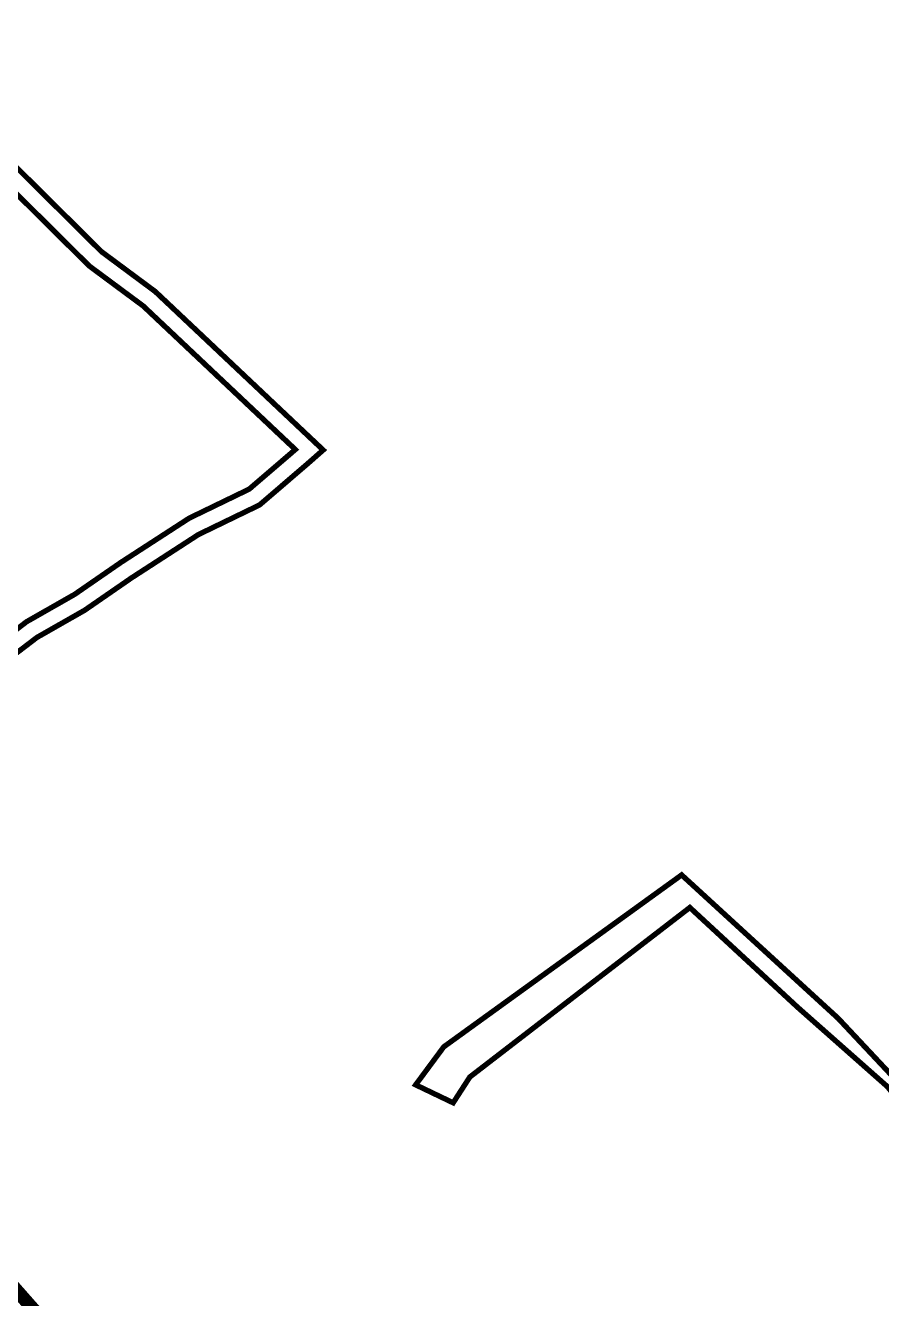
# Model space of a CAD drawing. Header units: metres. Extents: x 561401 to 594056, y 8460144 to 8508504.
# Drawn here: x 570215.52 to 570247.47, y 8473091.63 to 8473139.13 of the extents above; entities that cross this region are included whole.
import ezdxf

# ---------------------------------------------------------------- set-up
doc = ezdxf.new("R2010")
doc.units = ezdxf.units.M
doc.layers.add('1.1. DERECHO DE VIA', color=230, linetype='Continuous')
doc.layers.add('1.7 PIRCA DE PIEDRA', color=8, linetype='Continuous')

msp = doc.modelspace()

# ---------------------------------------------------------------- linework, layer by layer
at = {"layer": '1.1. DERECHO DE VIA', "color": 230, "linetype": 'Continuous', "lineweight": 40, "ltscale": 0.2, "const_width": 0.5}
msp.add_lwpolyline([(570218.616, 8473150.36), (570205.595, 8473135.255), (570201.69, 8473115.97), (570209.805, 8473098.044), (570223.03, 8473083.041), (570236.255, 8473068.038), (570249.481, 8473053.035), (570262.706, 8473038.031)], dxfattribs=at)
at = {"layer": '1.7 PIRCA DE PIEDRA', "color": 64, "linetype": 'Continuous', "lineweight": -3, "const_width": 0.2}
for points in [[(570214.919, 8473134.097), (570218.357, 8473130.69), (570220.363, 8473129.202), (570226.518, 8473123.395), (570226.63, 8473123.29), (570226.004, 8473122.741), (570224.257, 8473121.242), (570221.972, 8473120.135), (570219.473, 8473118.517), (570217.727, 8473117.312), (570215.947, 8473116.298), (570212.142, 8473113.393)], [(570211.675, 8473113.918), (570215.559, 8473116.883), (570217.354, 8473117.905), (570219.084, 8473119.099), (570221.627, 8473120.746), (570223.87, 8473121.832), (570225.546, 8473123.27), (570225.59, 8473123.308), (570219.913, 8473128.664), (570217.899, 8473130.157), (570214.427, 8473133.6)], [(570262.918, 8473084.939), (570254.823, 8473092.522), (570245.848, 8473102.089), (570240.009, 8473107.437), (570231.131, 8473101.023), (570230.082, 8473099.605), (570231.482, 8473098.935), (570232.103, 8473099.897), (570240.315, 8473106.221), (570244.343, 8473102.495), (570247.691, 8473099.536), (570250.921, 8473095.483), (570255.397, 8473090.471)]]:
    msp.add_lwpolyline(points, dxfattribs=at)

doc.saveas('drawing.dxf')
